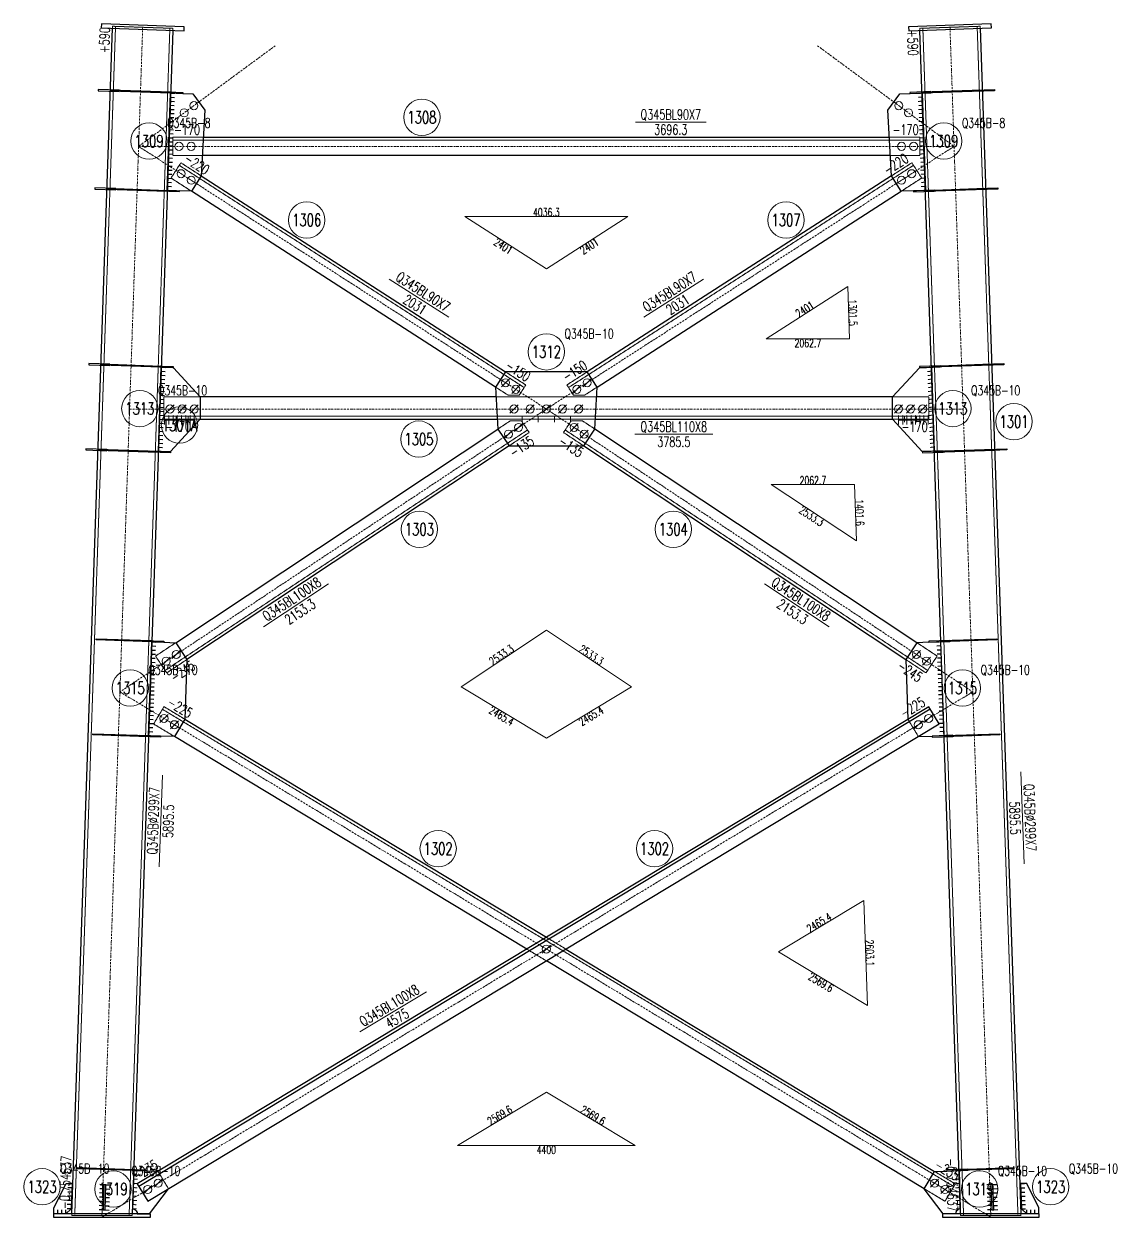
# Model space of a CAD drawing. Extents: x 200306 to 244369, y -126880 to -87343.
# Drawn here: x 201302 to 206713, y -106148 to -100239 of the extents above; entities that cross this region are included whole.
import ezdxf
from ezdxf.enums import TextEntityAlignment as Align

# ---------------------------------------------------------------- set-up
doc = ezdxf.new("R2010")
doc.units = 0
doc.header["$MEASUREMENT"] = 0
doc.linetypes.add('Dash', pattern=[2.75, 2, -0.75])
doc.linetypes.add('DashDot', pattern=[15.6, 9, -3, 0.6, -3])
doc.layers.get('0').update_dxf_attribs({"linetype": 'CONTINUOUS', "lineweight": 25})
doc.styles.get("Standard").update_dxf_attribs({"font": 'simplex.shx', "width": 0.7, "height": 3, "bigfont": 'gbhzfs.shx'})

# ---------------------------------------------------------------- blocks, each defined once
blk = doc.blocks.new('M20X45S')
at = {"color": 3, "linetype": 'Continuous', "lineweight": 13}
blk.add_circle((0, 0), 1, dxfattribs=at)
blk = doc.blocks.new('M20X55S')
at = {"color": 3, "linetype": 'Continuous', "lineweight": 13}
blk.add_line((-1, -1), (1, 1), dxfattribs=at)
blk.add_circle((0, 0), 1, dxfattribs=at)

msp = doc.modelspace()

# ---------------------------------------------------------------- linework, layer by layer
at = {"color": 1, "linetype": 'Dash', "lineweight": 20}
for p, q in [((201755.77468, -100251.03277), (201553.96514, -106135.80071)), ((201740.44075, -100260.51279), (201740.78349, -100250.51867)), ((201740.78349, -100250.51867), (202039.60782, -100260.76641)), ((202024.61664, -100260.25231), (201822.96518, -106140.41048)), ((202039.60782, -100260.76641), (202039.26509, -100270.76054)), ((205736.61539, -100260.76641), (206035.43973, -100250.51867)), ((205736.95813, -100270.76054), (205736.61539, -100260.76641)), ((205751.60658, -100260.25231), (205953.25803, -106140.41048)), ((206020.44854, -100251.03277), (206222.25808, -106135.80071)), ((206035.43973, -100250.51867), (206035.78246, -100260.51279)), ((202028.59976, -100581.76159), (202088.03104, -100583.7997)), ((205688.19217, -100583.7997), (205747.62345, -100581.76159)), ((205747.62345, -100581.76159), (205727.6352, -100582.44706)), ((205748.31141, -100601.82252), (205728.32316, -100602.50799)), ((205748.99937, -100621.88344), (205729.01112, -100622.56891)), ((205749.68733, -100641.94437), (205729.69908, -100642.62983)), ((205750.37529, -100662.00529), (205730.38704, -100662.69076)), ((205751.06325, -100682.06621), (205731.075, -100682.75168)), ((205751.75121, -100702.12714), (205731.76296, -100702.81261)), ((205752.43917, -100722.18806), (205732.45093, -100722.87353)), ((205753.12714, -100742.24899), (205733.13889, -100742.93445)), ((202039.97435, -100890.29591), (202039.97435, -100800.29591)), ((202039.97435, -100800.29591), (202190.31485, -100800.29591)), ((202039.97435, -100815.29591), (205736.24886, -100815.29591)), ((205585.90836, -100800.29591), (205736.24886, -100800.29591)), ((205753.8151, -100762.30991), (205733.82685, -100762.99538)), ((205754.50306, -100782.37083), (205734.51481, -100783.0563)), ((205755.19102, -100802.43176), (205735.20277, -100803.11722)), ((205736.24886, -100800.29591), (205736.24886, -100890.29591)), ((205755.87898, -100822.49268), (205735.89073, -100823.17815)), ((205756.56694, -100842.5536), (205736.57869, -100843.23907)), ((205757.2549, -100862.61453), (205737.26665, -100863.3)), ((202030.4846, -101002.30347), (202079.24225, -100926.65499)), ((202185.51423, -100890.29591), (202039.97435, -100890.29591)), ((202079.24225, -100926.65499), (202180.10716, -100991.6653)), ((205736.24886, -100890.29591), (205590.70899, -100890.29591)), ((205696.98097, -100926.65499), (205596.11605, -100991.6653)), ((205745.73862, -101002.30347), (205696.98097, -100926.65499)), ((205757.94286, -100882.67545), (205737.95461, -100883.36092)), ((205758.63082, -100902.73638), (205738.64257, -100903.42184)), ((205759.31878, -100922.7973), (205739.33053, -100923.48277)), ((202071.11598, -100939.26307), (203778.28491, -102039.58206)), ((205705.10724, -100939.26307), (203997.9383, -102039.58206)), ((205760.00674, -100942.85822), (205740.01849, -100943.54369)), ((205760.6947, -100962.91915), (205740.70645, -100963.60462)), ((205761.38266, -100982.98007), (205741.39441, -100983.66554)), ((202131.34929, -101067.31363), (202030.4846, -101002.30347)), ((205644.87392, -101067.31363), (205745.73862, -101002.30347)), ((205762.07062, -101003.041), (205742.08237, -101003.72646)), ((205762.75858, -101023.10192), (205742.77033, -101023.78739)), ((205763.44654, -101043.16284), (205743.45829, -101043.84831)), ((202071.52, -101065.26188), (202012.08872, -101063.22377)), ((205764.1345, -101063.22377), (205704.70322, -101065.26188)), ((205764.1345, -101063.22377), (205744.14625, -101063.90923)), ((201982.04328, -101939.34898), (202041.47456, -101941.38709)), ((205734.74865, -101941.38709), (205794.17993, -101939.34898)), ((205794.17993, -101939.34898), (205774.19168, -101940.03445)), ((203685.54717, -101961.96425), (203786.41119, -102026.97398)), ((204090.67605, -101961.96425), (203989.81203, -102026.97398)), ((205794.85904, -101959.15184), (205774.87079, -101959.83731)), ((205795.53815, -101978.95471), (205775.54991, -101979.64017)), ((205796.21727, -101998.75757), (205776.22902, -101999.44304)), ((203698.98875, -102077.7019), (203636.78935, -102037.61262)), ((203786.41119, -102026.97398), (203753.90609, -102077.4063)), ((203989.81203, -102026.97398), (204022.31713, -102077.4063)), ((204077.23447, -102077.7019), (204139.43386, -102037.61262)), ((205796.89638, -102018.56043), (205776.90813, -102019.2459)), ((205797.57549, -102038.36329), (205777.58724, -102039.04876)), ((205798.2546, -102058.16616), (205778.26635, -102058.85162)), ((201995.36651, -102086.06102), (201995.36651, -102196.06102)), ((202175.36651, -102086.06102), (201995.36651, -102086.06102)), ((204136.81647, -102086.06102), (203639.40675, -102086.06102)), ((203753.90609, -102077.4063), (203698.98875, -102077.7019)), ((204022.31713, -102077.4063), (204077.23447, -102077.7019)), ((205780.85671, -102086.06102), (205600.85671, -102086.06102)), ((205798.93371, -102077.96902), (205778.94546, -102078.65449)), ((205799.61282, -102097.77188), (205779.62457, -102098.45735)), ((205800.29193, -102117.57475), (205780.30368, -102118.26021)), ((205780.85671, -102196.06102), (205780.85671, -102086.06102)), ((201998.12735, -102196.06102), (201998.12735, -102176.07278)), ((202019.16151, -102196.06102), (202019.16151, -102176.07278)), ((202040.19568, -102196.06102), (202040.19568, -102176.07278)), ((202061.22985, -102196.06102), (202061.22985, -102176.07278)), ((202082.26401, -102196.06102), (202082.26401, -102176.07278)), ((202103.29818, -102196.06102), (202103.29818, -102176.07278)), ((202124.33234, -102196.06102), (202124.33234, -102176.07278)), ((202145.36651, -102196.06102), (202145.36651, -102176.07278)), ((205630.85671, -102196.06102), (205630.85671, -102176.07278)), ((205651.89087, -102196.06102), (205651.89087, -102176.07278)), ((205672.92504, -102196.06102), (205672.92504, -102176.07278)), ((205693.9592, -102196.06102), (205693.9592, -102176.07278)), ((205714.99337, -102196.06102), (205714.99337, -102176.07278)), ((205736.02754, -102196.06102), (205736.02754, -102176.07278)), ((205757.0617, -102196.06102), (205757.0617, -102176.07278)), ((205778.09587, -102196.06102), (205778.09587, -102176.07278)), ((205800.97104, -102137.37761), (205780.98279, -102138.06308)), ((205801.65015, -102157.18047), (205781.6619, -102157.86594)), ((205802.32926, -102176.98333), (205782.34101, -102177.6688)), ((201995.36651, -102181.06102), (205780.85671, -102181.06102)), ((201995.36651, -102196.06102), (202175.36651, -102196.06102)), ((201998.12735, -102196.06102), (201998.12735, -102202.05749)), ((202145.36651, -102196.06102), (201998.12735, -102196.06102)), ((201998.12735, -102202.05749), (201998.12735, -102222.04572)), ((201998.12735, -102202.05749), (202145.36651, -102202.05749)), ((202019.16151, -102202.05749), (202019.16151, -102222.04572)), ((202040.19568, -102202.05749), (202040.19568, -102222.04572)), ((202061.22985, -102202.05749), (202061.22985, -102222.04572)), ((202082.26401, -102202.05749), (202082.26401, -102222.04572)), ((202103.29818, -102202.05749), (202103.29818, -102222.04572)), ((202124.33234, -102202.05749), (202124.33234, -102222.04572)), ((202145.36651, -102202.05749), (202145.36651, -102196.06102)), ((202145.36651, -102202.05749), (202145.36651, -102222.04572)), ((203645.34943, -102196.06102), (204130.87379, -102196.06102)), ((203648.01527, -102245.40471), (203709.67249, -102204.48659)), ((203709.67249, -102204.48659), (203765.14182, -102204.88038)), ((203765.14182, -102204.88038), (203803.29555, -102262.37206)), ((204011.0814, -102204.88038), (203972.92767, -102262.37206)), ((204066.55072, -102204.48659), (204011.0814, -102204.88038)), ((204128.20795, -102245.40471), (204066.55072, -102204.48659)), ((205600.85671, -102196.06102), (205780.85671, -102196.06102)), ((205630.85671, -102202.05749), (205630.85671, -102196.06102)), ((205630.85671, -102196.06102), (205778.09587, -102196.06102)), ((205630.85671, -102202.05749), (205630.85671, -102222.04572)), ((205778.09587, -102202.05749), (205630.85671, -102202.05749)), ((205651.89087, -102202.05749), (205651.89087, -102222.04572)), ((205672.92504, -102202.05749), (205672.92504, -102222.04572)), ((205693.9592, -102202.05749), (205693.9592, -102222.04572)), ((205714.99337, -102202.05749), (205714.99337, -102222.04572)), ((205736.02754, -102202.05749), (205736.02754, -102222.04572)), ((205757.0617, -102202.05749), (205757.0617, -102222.04572)), ((205778.09587, -102196.06102), (205778.09587, -102202.05749)), ((205778.09587, -102202.05749), (205778.09587, -102222.04572)), ((205803.00837, -102196.7862), (205783.02012, -102197.47167)), ((205803.68748, -102216.58906), (205783.69923, -102217.27453)), ((205804.36659, -102236.39192), (205784.37834, -102237.07739)), ((203795.00126, -102249.87387), (202000.80387, -103440.57263)), ((203803.29555, -102262.37206), (203703.31084, -102328.72577)), ((203972.92767, -102262.37206), (204072.91237, -102328.72577)), ((203981.22196, -102249.87387), (205775.41934, -103440.57263)), ((205805.0457, -102256.19479), (205785.05745, -102256.88025)), ((205805.72481, -102275.99765), (205785.73656, -102276.68312)), ((205806.40392, -102295.80051), (205786.41567, -102296.48598)), ((202027.21325, -102357.24721), (201967.78196, -102355.2091)), ((205808.44125, -102355.2091), (205749.00997, -102357.24721)), ((205807.08303, -102315.60338), (205787.09478, -102316.28884)), ((205807.76214, -102335.40624), (205787.77389, -102336.09171)), ((205808.44125, -102355.2091), (205788.453, -102355.89457)), ((201935.40455, -103299.33494), (201994.89556, -103301.37509)), ((205840.81867, -103299.33494), (205781.32765, -103301.37509)), ((201953.8029, -103369.74955), (202053.78904, -103303.39488)), ((205822.42031, -103369.74955), (205722.43418, -103303.39488)), ((202009.09816, -103453.07082), (201953.8029, -103369.74955)), ((202109.08415, -103386.71625), (202009.09816, -103453.07082)), ((205667.13907, -103386.71625), (205767.12505, -103453.07082)), ((205767.12505, -103453.07082), (205822.42031, -103369.74955)), ((201944.131, -103705.9495), (201995.80033, -103620.33245)), ((201988.04993, -103633.17501), (205904.9958, -105997.02628)), ((201995.80033, -103620.33245), (202098.5408, -103682.33565)), ((202046.87146, -103767.9527), (201944.131, -103705.9495)), ((205677.68242, -103682.33565), (205729.35175, -103767.9527)), ((201978.97482, -103765.62429), (201919.4838, -103763.58413)), ((205797.2484, -103765.62429), (205856.73942, -103763.58413)), ((203888.11161, -104762.32996), (203984.88081, -104820.72954)), ((203888.11161, -104879.12912), (203791.34241, -104820.72954)), ((201844.15784, -105960.08962), (201864.14609, -105960.77509)), ((201844.87879, -105939.06687), (201864.86704, -105939.75234)), ((201845.59973, -105918.04412), (201865.58798, -105918.72958)), ((201905.09075, -105920.08427), (201845.59973, -105918.04412)), ((202017.88682, -106007.79758), (201966.21748, -105922.18053)), ((205810.00573, -105922.18053), (205912.7462, -105984.18373)), ((205871.13246, -105920.08427), (205930.62348, -105918.04412)), ((205930.62348, -105918.04412), (205910.63523, -105918.72958)), ((205931.34443, -105939.06687), (205911.35618, -105939.75234)), ((205932.06537, -105960.08962), (205912.07712, -105960.77509)), ((201842.71595, -106002.13513), (201862.7042, -106002.82059)), ((201843.4369, -105981.11237), (201863.42515, -105981.79784)), ((205861.07686, -106069.80078), (205758.3364, -106007.79758)), ((205912.7462, -105984.18373), (205861.07686, -106069.80078)), ((205932.78632, -105981.11237), (205912.79807, -105981.79784)), ((205933.50726, -106002.13513), (205913.51901, -106002.82059)), ((201840.55312, -106065.20338), (201860.54137, -106065.88885)), ((201841.27406, -106044.18063), (201861.26231, -106044.8661)), ((201841.99501, -106023.15788), (201861.98326, -106023.84335)), ((205934.22821, -106023.15788), (205914.23996, -106023.84335)), ((205934.94915, -106044.18063), (205914.9609, -106044.8661)), ((205935.6701, -106065.20338), (205915.68185, -106065.88885)), ((201510.52196, -106132.4246), (201450.52196, -106132.4246)), ((201538.79823, -106140.41048), (201539.0721, -106132.4246)), ((201838.24787, -106132.4246), (201837.974, -106140.41048)), ((201839.11123, -106107.24889), (201859.09948, -106107.93436)), ((201839.83217, -106086.22614), (201859.82042, -106086.9116)), ((205936.39104, -106086.22614), (205916.40279, -106086.9116)), ((205937.11199, -106107.24889), (205917.12374, -106107.93436)), ((205938.24921, -106140.41048), (205937.97535, -106132.4246)), ((206237.15112, -106132.4246), (206237.42498, -106140.41048)), ((206265.70126, -106132.4246), (206325.70126, -106132.4246)), ((201837.974, -106140.41048), (201538.79823, -106140.41048)), ((206237.42498, -106140.41048), (205938.24921, -106140.41048))]:
    msp.add_line(p, q, dxfattribs=at)
at = {"color": 2, "linetype": 'DashDot', "lineweight": 15}
for p, q in [((201890.19566, -100255.64254), (201688.11161, -106148.41519)), ((205886.02756, -100255.64254), (206088.11161, -106148.41519)), ((202546.14474, -100346.90489), (201869.97435, -100845.29591)), ((205230.07848, -100346.90489), (205906.24886, -100845.29591)), ((201869.94487, -100845.29396), (203888.11319, -102146.0609)), ((201869.97435, -100845.29591), (205906.24886, -100845.29591)), ((205906.27834, -100845.29396), (203888.11002, -102146.0609)), ((203888.13166, -102146.06286), (201777.31337, -103546.8835)), ((201825.36651, -102146.06102), (205950.85671, -102146.06102)), ((203888.09156, -102146.06286), (205998.90985, -103546.8835)), ((205998.89592, -103546.88498), (201688.11161, -106148.41519)), ((201777.32729, -103546.88498), (206088.11161, -106148.41519))]:
    msp.add_line(p, q, dxfattribs=at)
at = {"color": 7, "linetype": 'Continuous', "lineweight": 30}
for p, q in [((202028.59976, -100581.76159), (202048.58801, -100582.44706)), ((202026.53588, -100641.94437), (202046.52413, -100642.62983)), ((202027.22384, -100621.88344), (202047.21209, -100622.56891)), ((202027.9118, -100601.82252), (202047.90005, -100602.50799)), ((202024.472, -100702.12714), (202044.46025, -100702.81261)), ((202025.15996, -100682.06621), (202045.14821, -100682.75168)), ((202025.84792, -100662.00529), (202045.83617, -100662.69076)), ((202023.09608, -100742.24899), (202043.08433, -100742.93445)), ((202023.78404, -100722.18806), (202043.77229, -100722.87353)), ((202021.0322, -100802.43176), (202041.02045, -100803.11722)), ((202021.72016, -100782.37083), (202041.70841, -100783.0563)), ((202022.40812, -100762.30991), (202042.39637, -100762.99538)), ((202018.96832, -100862.61453), (202038.95657, -100863.3)), ((202019.65628, -100842.5536), (202039.64453, -100843.23907)), ((202020.34424, -100822.49268), (202040.33249, -100823.17815)), ((202016.90444, -100922.7973), (202036.89269, -100923.48277)), ((202017.5924, -100902.73638), (202037.58065, -100903.42184)), ((202018.28036, -100882.67545), (202038.26861, -100883.36092)), ((202014.84056, -100982.98007), (202034.82881, -100983.66554)), ((202015.52852, -100962.91915), (202035.51677, -100963.60462)), ((202016.21648, -100942.85822), (202036.20473, -100943.54369)), ((202012.77668, -101043.16284), (202032.76493, -101043.84831)), ((202013.46464, -101023.10192), (202033.45289, -101023.78739)), ((202014.1526, -101003.041), (202034.14085, -101003.72646)), ((202012.08872, -101063.22377), (202032.07697, -101063.90923)), ((201982.04328, -101939.34898), (202002.03153, -101940.03445)), ((201980.00595, -101998.75757), (201999.9942, -101999.44304)), ((201980.68506, -101978.95471), (202000.67331, -101979.64017)), ((201981.36417, -101959.15184), (202001.35242, -101959.83731)), ((201977.96862, -102058.16616), (201997.95687, -102058.85162)), ((201978.64773, -102038.36329), (201998.63598, -102039.04876)), ((201979.32684, -102018.56043), (201999.31509, -102019.2459)), ((201975.93129, -102117.57475), (201995.91954, -102118.26021)), ((201976.6104, -102097.77188), (201996.59865, -102098.45735)), ((201977.28951, -102077.96902), (201997.27776, -102078.65449)), ((201973.89396, -102176.98333), (201993.88221, -102177.6688)), ((201974.57307, -102157.18047), (201994.56132, -102157.86594)), ((201975.25218, -102137.37761), (201995.24043, -102138.06308)), ((201971.85663, -102236.39192), (201991.84488, -102237.07739)), ((201972.53574, -102216.58906), (201992.52399, -102217.27453)), ((201973.21485, -102196.7862), (201993.2031, -102197.47167)), ((201969.8193, -102295.80051), (201989.80755, -102296.48598)), ((201970.49841, -102275.99765), (201990.48666, -102276.68312)), ((201971.17752, -102256.19479), (201991.16577, -102256.88025)), ((201967.78196, -102355.2091), (201987.77021, -102355.89457)), ((201968.46108, -102335.40624), (201988.44933, -102336.09171)), ((201969.14019, -102315.60338), (201989.12844, -102316.28884)), ((201935.40455, -103299.33494), (201955.3928, -103300.0204)), ((205840.81867, -103299.33494), (205820.83042, -103300.0204)), ((201933.32793, -103359.88918), (201953.31618, -103360.57465)), ((201934.02013, -103339.70443), (201954.00838, -103340.3899)), ((201934.71234, -103319.51968), (201954.70059, -103320.20515)), ((205841.51088, -103319.51968), (205821.52263, -103320.20515)), ((205842.20308, -103339.70443), (205822.21483, -103340.3899)), ((205842.89529, -103359.88918), (205822.90704, -103360.57465)), ((201931.25131, -103420.44342), (201951.23956, -103421.12889)), ((201931.94351, -103400.25867), (201951.93176, -103400.94414)), ((201932.63572, -103380.07393), (201952.62397, -103380.75939)), ((205843.5875, -103380.07393), (205823.59925, -103380.75939)), ((205844.2797, -103400.25867), (205824.29145, -103400.94414)), ((205844.97191, -103420.44342), (205824.98366, -103421.12889)), ((201929.86689, -103460.81292), (201949.85514, -103461.49838)), ((201930.5591, -103440.62817), (201950.54735, -103441.31364)), ((205845.66412, -103440.62817), (205825.67587, -103441.31364)), ((205846.35632, -103460.81292), (205826.36807, -103461.49838)), ((201927.79027, -103521.36716), (201947.77852, -103522.05263)), ((201928.48248, -103501.18241), (201948.47073, -103501.86788)), ((201929.17469, -103480.99766), (201949.16294, -103481.68313)), ((205847.04853, -103480.99766), (205827.06028, -103481.68313)), ((205847.74074, -103501.18241), (205827.75249, -103501.86788)), ((205848.43294, -103521.36716), (205828.44469, -103522.05263)), ((201925.71365, -103581.9214), (201945.7019, -103582.60687)), ((201926.40586, -103561.73665), (201946.39411, -103562.42212)), ((201927.09807, -103541.55191), (201947.08632, -103542.23737)), ((205849.12515, -103541.55191), (205829.1369, -103542.23737)), ((205849.81735, -103561.73665), (205829.8291, -103562.42212)), ((205850.50956, -103581.9214), (205830.52131, -103582.60687)), ((205788.17328, -103633.17501), (201871.22742, -105997.02628)), ((201923.63704, -103642.47564), (201943.62529, -103643.16111)), ((201924.32924, -103622.2909), (201944.31749, -103622.97636)), ((201925.02145, -103602.10615), (201945.0097, -103602.79162)), ((205851.20177, -103602.10615), (205831.21352, -103602.79162)), ((205851.89397, -103622.2909), (205831.90572, -103622.97636)), ((205852.58618, -103642.47564), (205832.59793, -103643.16111)), ((201921.56042, -103703.02989), (201941.54867, -103703.71536)), ((201922.25262, -103682.84514), (201942.24087, -103683.53061)), ((201922.94483, -103662.66039), (201942.93308, -103663.34586)), ((205853.27839, -103662.66039), (205833.29014, -103663.34586)), ((205853.97059, -103682.84514), (205833.98234, -103683.53061)), ((205854.6628, -103703.02989), (205834.67455, -103703.71536)), ((201919.4838, -103763.58413), (201939.47205, -103764.2696)), ((201920.176, -103743.39938), (201940.16425, -103744.08485)), ((201920.86821, -103723.21463), (201940.85646, -103723.9001)), ((205855.35501, -103723.21463), (205835.36676, -103723.9001)), ((205856.04721, -103743.39938), (205836.05896, -103744.08485)), ((205856.73942, -103763.58413), (205836.75117, -103764.2696)), ((201539.95154, -106003.25793), (201519.95154, -106003.25793)), ((201540.66599, -105982.4246), (201520.66599, -105982.4246)), ((201697.54153, -106008.44467), (201677.55329, -106007.75921)), ((201698.25556, -105987.62358), (201678.26732, -105986.93811)), ((201707.53565, -106008.78741), (201727.52388, -106009.47288)), ((201708.24968, -105987.96631), (201728.23791, -105988.65178)), ((206087.96177, -105987.28085), (206067.97354, -105987.96631)), ((206088.6758, -106008.10194), (206068.68757, -106008.78741)), ((206097.95589, -105986.93811), (206117.94413, -105986.25265)), ((206098.66992, -106007.75921), (206118.65816, -106007.07374)), ((206235.55722, -105982.4246), (206255.55722, -105982.4246)), ((206236.27167, -106003.25793), (206256.27167, -106003.25793)), ((201537.8082, -106065.75793), (201517.8082, -106065.75793)), ((201538.52265, -106044.9246), (201518.52265, -106044.9246)), ((201539.23709, -106024.09127), (201519.23709, -106024.09127)), ((201695.39944, -106070.90796), (201675.41121, -106070.22249)), ((201696.11347, -106050.08686), (201676.12524, -106049.40139)), ((201696.8275, -106029.26577), (201676.83927, -106028.5803)), ((201705.39356, -106071.25069), (201725.3818, -106071.93616)), ((201706.10759, -106050.4296), (201726.09583, -106051.11506)), ((201706.82162, -106029.6085), (201726.80986, -106030.29397)), ((206089.38983, -106028.92303), (206069.4016, -106029.6085)), ((206090.10386, -106049.74413), (206070.11563, -106050.4296)), ((206090.81789, -106070.56522), (206070.82965, -106071.25069)), ((206099.38395, -106028.5803), (206119.37219, -106027.89483)), ((206100.09798, -106049.40139), (206120.08622, -106048.71593)), ((206100.81201, -106070.22249), (206120.80024, -106069.53702)), ((206236.98612, -106024.09127), (206256.98612, -106024.09127)), ((206237.70057, -106044.9246), (206257.70057, -106044.9246)), ((206238.41502, -106065.75793), (206258.41502, -106065.75793)), ((201450.52196, -106132.4246), (201450.52196, -106112.43636)), ((201470.52196, -106132.4246), (201470.52196, -106112.43636)), ((201490.52196, -106132.4246), (201490.52196, -106112.43636)), ((201510.52196, -106132.4246), (201510.52196, -106112.43636)), ((201536.3793, -106107.4246), (201516.3793, -106107.4246)), ((201537.09375, -106086.59127), (201517.09375, -106086.59127)), ((201693.97139, -106112.55014), (201673.98315, -106111.86468)), ((201694.68541, -106091.72905), (201674.69718, -106091.04358)), ((201703.9655, -106112.89288), (201723.95374, -106113.57834)), ((201704.67953, -106092.07178), (201724.66777, -106092.75725)), ((206091.53192, -106091.38632), (206071.54368, -106092.07178)), ((206092.24595, -106112.20741), (206072.25771, -106112.89288)), ((206101.52604, -106091.04358), (206121.51427, -106090.35811)), ((206102.24007, -106111.86468), (206122.2283, -106111.17921)), ((206239.12947, -106086.59127), (206259.12947, -106086.59127)), ((206239.84392, -106107.4246), (206259.84392, -106107.4246)), ((206265.70126, -106132.4246), (206265.70126, -106112.43636)), ((206285.70126, -106132.4246), (206285.70126, -106112.43636)), ((206305.70126, -106132.4246), (206305.70126, -106112.43636)), ((206325.70126, -106132.4246), (206325.70126, -106112.43636))]:
    msp.add_line(p, q, dxfattribs=at)
at = {"color": 7, "linetype": 'Continuous', "lineweight": 13}
for p, q in [((204329.15736, -100725.29591), (204679.15736, -100725.29591)), ((203110.89195, -101502.35413), (203405.08056, -101691.96706)), ((204665.33127, -101502.35413), (204371.14266, -101691.96706)), ((204326.52664, -102271.06102), (204711.52664, -102271.06102)), ((202809.02889, -103012.21887), (202488.24192, -103225.1055)), ((204967.19433, -103012.21887), (205287.9813, -103225.1055)), ((206237.13816, -103943.76045), (206252.73255, -104398.49313)), ((201987.82127, -103959.1492), (201972.22687, -104413.88189)), ((203295.18647, -105032.55704), (202965.56081, -105231.48398))]:
    msp.add_line(p, q, dxfattribs=at)
at = {"color": 1, "linetype": 'Continuous', "lineweight": 18}
for p, q in [((203484.4841, -101192.17272), (203888.11161, -101452.32408)), ((204291.73912, -101192.17272), (203484.4841, -101192.17272)), ((203888.11161, -101452.32408), (204291.73912, -101192.17272)), ((205379.97449, -101539.04119), (204976.34698, -101799.19255)), ((205388.896, -101799.19255), (205379.97449, -101539.04119)), ((204976.34698, -101799.19255), (205388.896, -101799.19255)), ((205001.05273, -102519.61261), (205423.20956, -102799.7763)), ((205413.60175, -102519.61261), (205001.05273, -102519.61261)), ((205423.20956, -102799.7763), (205413.60175, -102519.61261)), ((203888.11161, -103241.32211), (203465.95478, -103521.48581)), ((204310.26843, -103521.48581), (203888.11161, -103241.32211)), ((203465.95478, -103521.48581), (203888.11161, -103776.25582)), ((203888.11161, -103776.25582), (204310.26843, -103521.48581)), ((205459.81087, -104580.31569), (205037.65404, -104835.0857)), ((205477.65404, -105100.62283), (205459.81087, -104580.31569)), ((205037.65404, -104835.0857), (205477.65404, -105100.62283)), ((203888.11161, -105528.82855), (203448.11161, -105794.36568)), ((204328.11161, -105794.36568), (203888.11161, -105528.82855)), ((203448.11161, -105794.36568), (204328.11161, -105794.36568))]:
    msp.add_line(p, q, dxfattribs=at)
at = {"color": 7, "linetype": 'Continuous', "lineweight": 30}
for points in [[(201539.0721, -106132.4246), (201740.44075, -100260.51279)], [(201685.65883, -100238.62237), (201684.97336, -100258.61062)], [(201684.97336, -100258.61062), (202094.73248, -100272.66271)], [(202095.41795, -100252.67446), (201685.65883, -100238.62237)], [(202039.26509, -100270.76054), (201838.24787, -106132.4246)], [(202094.73248, -100272.66271), (202095.41795, -100252.67446)], [(206090.56439, -100238.62237), (205680.80526, -100252.67446)], [(205680.80526, -100252.67446), (205681.49073, -100272.66271)], [(205681.49073, -100272.66271), (206091.24986, -100258.61062)], [(205937.97535, -106132.4246), (205736.95813, -100270.76054)], [(206035.78246, -100260.51279), (206237.15112, -106132.4246)], [(206091.24986, -100258.61062), (206090.56439, -100238.62237)], [(201670.45741, -100563.4761), (201670.25177, -100569.47257)], [(201670.25177, -100569.47257), (201774.22383, -100573.03814)], [(201774.42947, -100567.04167), (201670.45741, -100563.4761)], [(201730.96174, -100571.55453), (201731.16738, -100565.55806)], [(202027.06521, -100581.70897), (201730.96174, -100571.55453)], [(201731.16738, -100565.55806), (202027.27085, -100575.71249)], [(201774.22383, -100573.03814), (201774.42947, -100567.04167)], [(201984.83795, -100580.26085), (201985.04359, -100574.26437)], [(202088.03104, -100583.7997), (201984.83795, -100580.26085)], [(201985.04359, -100574.26437), (202088.23668, -100577.80323)], [(202012.08872, -101063.22377), (202028.59976, -100581.76159)], [(202027.27085, -100575.71249), (202027.06521, -100581.70897)], [(202088.23668, -100577.80323), (202088.03104, -100583.7997)], [(202088.03104, -100583.7997), (202138.14518, -100585.5183)], [(205638.07804, -100585.5183), (205688.19217, -100583.7997)], [(205791.17962, -100574.26437), (205687.98653, -100577.80323)], [(205687.98653, -100577.80323), (205688.19217, -100583.7997)], [(205688.19217, -100583.7997), (205791.38526, -100580.26085)], [(205747.62345, -100581.76159), (205764.1345, -101063.22377)], [(205748.95236, -100575.71249), (206045.05583, -100565.55806)], [(205749.158, -100581.70897), (205748.95236, -100575.71249)], [(206045.26147, -100571.55453), (205749.158, -100581.70897)], [(205791.38526, -100580.26085), (205791.17962, -100574.26437)], [(206001.79374, -100567.04167), (206105.76581, -100563.4761)], [(206001.99938, -100573.03814), (206001.79374, -100567.04167)], [(206105.97145, -100569.47257), (206001.99938, -100573.03814)], [(206045.05583, -100565.55806), (206045.26147, -100571.55453)], [(206105.76581, -100563.4761), (206105.97145, -100569.47257)], [(202138.14518, -100585.5183), (202197.47744, -100666.01477)], [(205578.74578, -100666.01477), (205638.07804, -100585.5183)], [(202197.47744, -100666.01477), (202180.10715, -100991.66557)], [(205596.11607, -100991.66557), (205578.74578, -100666.01477)], [(202190.31485, -100800.29591), (205585.90836, -100800.29591)], [(205590.70899, -100890.29591), (202185.51423, -100890.29591)], [(202180.10715, -100991.66557), (202131.34975, -101067.31365)], [(202180.10716, -100991.6653), (203685.54717, -101961.96425)], [(205596.11605, -100991.6653), (204090.67605, -101961.96425)], [(205644.87346, -101067.31365), (205596.11607, -100991.66557)], [(201653.74073, -101050.93474), (201653.53509, -101056.93122)], [(201653.53509, -101056.93122), (201757.50715, -101060.49679)], [(201757.71279, -101054.50032), (201653.74073, -101050.93474)], [(201714.24506, -101059.01318), (201714.4507, -101053.0167)], [(201714.4507, -101053.0167), (202010.55417, -101063.17114)], [(201757.50715, -101060.49679), (201757.71279, -101054.50032)], [(205765.66905, -101063.17114), (206061.77252, -101053.0167)], [(206018.51043, -101054.50032), (206122.48249, -101050.93474)], [(206018.71607, -101060.49679), (206018.51043, -101054.50032)], [(206122.68813, -101056.93122), (206018.71607, -101060.49679)], [(206061.77252, -101053.0167), (206061.97816, -101059.01318)], [(206122.48249, -101050.93474), (206122.68813, -101056.93122)], [(202010.34853, -101069.16762), (201714.24506, -101059.01318)], [(201968.12127, -101067.71949), (201968.32691, -101061.72302)], [(202071.31436, -101071.25835), (201968.12127, -101067.71949)], [(201968.32691, -101061.72302), (202071.52, -101065.26188)], [(202010.55417, -101063.17114), (202010.34853, -101069.16762)], [(202071.52, -101065.26188), (202071.31436, -101071.25835)], [(202131.34975, -101067.31365), (202071.52, -101065.26188)], [(203636.78935, -102037.61262), (202131.34929, -101067.31363)], [(204139.43386, -102037.61262), (205644.87392, -101067.31363)], [(205704.70322, -101065.26188), (205644.87346, -101067.31365)], [(205807.89631, -101061.72302), (205704.70322, -101065.26188)], [(205704.70322, -101065.26188), (205704.90886, -101071.25835)], [(205704.90886, -101071.25835), (205808.10195, -101067.71949)], [(205765.87469, -101069.16762), (205765.66905, -101063.17114)], [(206061.97816, -101059.01318), (205765.87469, -101069.16762)], [(205808.10195, -101067.71949), (205807.89631, -101061.72302)], [(201623.90169, -101921.06351), (201623.69605, -101927.05998)], [(201623.69605, -101927.05998), (201727.66141, -101930.62532)], [(201727.86706, -101924.62885), (201623.90169, -101921.06351)], [(201684.40526, -101929.14192), (201684.6109, -101923.14544)], [(201980.50873, -101939.29635), (201684.40526, -101929.14192)], [(201684.6109, -101923.14544), (201980.71437, -101933.29988)], [(201727.66141, -101930.62532), (201727.86706, -101924.62885)], [(201938.28147, -101937.84823), (201938.48711, -101931.85176)], [(202041.47456, -101941.38709), (201938.28147, -101937.84823)], [(201938.48711, -101931.85176), (202041.6802, -101935.39061)], [(201967.78196, -102355.2091), (201982.04328, -101939.34898)], [(201980.71437, -101933.29988), (201980.50873, -101939.29635)], [(202041.6802, -101935.39061), (202041.47456, -101941.38709)], [(202041.47456, -101941.38709), (202042.00803, -101941.40538)], [(202042.00803, -101941.40538), (202175.36651, -102086.06102)], [(205600.85671, -102086.06102), (205734.21518, -101941.40538)], [(205734.21518, -101941.40538), (205734.74865, -101941.38709)], [(205837.7361, -101931.85176), (205734.54301, -101935.39061)], [(205734.54301, -101935.39061), (205734.74865, -101941.38709)], [(205734.74865, -101941.38709), (205837.94175, -101937.84823)], [(205794.17993, -101939.34898), (205808.44125, -102355.2091)], [(205795.50884, -101933.29988), (206091.61231, -101923.14544)], [(205795.71448, -101939.29635), (205795.50884, -101933.29988)], [(206091.81795, -101929.14192), (205795.71448, -101939.29635)], [(205837.94175, -101937.84823), (205837.7361, -101931.85176)], [(206048.35616, -101924.62885), (206152.32153, -101921.06351)], [(206048.5618, -101930.62532), (206048.35616, -101924.62885)], [(206152.52717, -101927.05998), (206048.5618, -101930.62532)], [(206091.61231, -101923.14544), (206091.81795, -101929.14192)], [(206152.32153, -101921.06351), (206152.52717, -101927.05998)], [(203685.54674, -101961.96425), (203636.78934, -102037.61233)], [(204090.67648, -101961.96425), (203685.54674, -101961.96425)], [(204139.43388, -102037.61233), (204090.67648, -101961.96425)], [(203636.78934, -102037.61233), (203648.01519, -102245.40459)], [(204128.20803, -102245.40459), (204139.43388, -102037.61233)], [(203639.40675, -102086.06102), (202175.36651, -102086.06102)], [(202175.36651, -102086.06102), (202175.36651, -102196.06102)], [(205600.85671, -102086.06102), (204136.81647, -102086.06102)], [(205600.85671, -102196.06102), (205600.85671, -102086.06102)], [(202175.36651, -102196.06102), (202027.74671, -102357.2655)], [(202175.36651, -102196.06102), (203645.34943, -102196.06102)], [(204130.87379, -102196.06102), (205600.85671, -102196.06102)], [(205748.4765, -102357.2655), (205600.85671, -102196.06102)], [(202053.78904, -103303.39488), (203648.01527, -102245.40471)], [(203648.01519, -102245.40459), (203703.31039, -102328.72577)], [(204072.91282, -102328.72577), (204128.20803, -102245.40459)], [(205722.43418, -103303.39488), (204128.20795, -102245.40471)], [(201609.43473, -102342.9201), (201609.22909, -102348.91658)], [(201609.22909, -102348.91658), (201713.19446, -102352.48192)], [(201713.4001, -102346.48545), (201609.43473, -102342.9201)], [(201669.9383, -102350.99851), (201670.14395, -102345.00204)], [(201966.04178, -102361.15295), (201669.9383, -102350.99851)], [(201670.14395, -102345.00204), (201966.24742, -102355.15648)], [(201713.19446, -102352.48192), (201713.4001, -102346.48545)], [(201923.81451, -102359.70483), (201924.02015, -102353.70835)], [(201924.02015, -102353.70835), (202027.21325, -102357.24721)], [(201966.24742, -102355.15648), (201966.04178, -102361.15295)], [(202027.21325, -102357.24721), (202027.00761, -102363.24369)], [(202027.74671, -102357.2655), (202027.21325, -102357.24721)], [(203703.31084, -102328.72577), (202109.08415, -103386.71625)], [(203703.31039, -102328.72577), (204072.91282, -102328.72577)], [(204072.91237, -102328.72577), (205667.13907, -103386.71625)], [(205749.00997, -102357.24721), (205748.4765, -102357.2655)], [(205852.20306, -102353.70835), (205749.00997, -102357.24721)], [(205749.00997, -102357.24721), (205749.21561, -102363.24369)], [(205809.9758, -102355.15648), (206106.07927, -102345.00204)], [(205810.18144, -102361.15295), (205809.9758, -102355.15648)], [(206106.28491, -102350.99851), (205810.18144, -102361.15295)], [(205852.4087, -102359.70483), (205852.20306, -102353.70835)], [(206062.82312, -102346.48545), (206166.78848, -102342.9201)], [(206063.02876, -102352.48192), (206062.82312, -102346.48545)], [(206166.99413, -102348.91658), (206063.02876, -102352.48192)], [(206106.07927, -102345.00204), (206106.28491, -102350.99851)], [(206166.78848, -102342.9201), (206166.99413, -102348.91658)], [(202027.00761, -102363.24369), (201923.81451, -102359.70483)], [(205749.21561, -102363.24369), (205852.4087, -102359.70483)], [(201659.11196, -103289.8598), (201659.3176, -103283.86332)], [(201934.01815, -103299.2873), (201659.11196, -103289.8598)], [(201659.3176, -103283.86332), (201934.22379, -103293.29083)], [(201891.64273, -103297.83419), (201891.84838, -103291.83771)], [(201994.89556, -103301.37509), (201891.64273, -103297.83419)], [(201891.84838, -103291.83771), (201995.10121, -103295.37862)], [(201919.4838, -103763.58413), (201935.40455, -103299.33494)], [(201934.22379, -103293.29083), (201934.01815, -103299.2873)], [(201995.10121, -103295.37862), (201994.89556, -103301.37509)], [(201994.89556, -103301.37509), (202053.78895, -103303.39476)], [(205781.32765, -103301.37509), (205722.43426, -103303.39476)], [(205884.37484, -103291.83771), (205781.12201, -103295.37862)], [(205781.12201, -103295.37862), (205781.32765, -103301.37509)], [(205781.32765, -103301.37509), (205884.58048, -103297.83419)], [(205856.73942, -103763.58413), (205840.81867, -103299.33494)], [(205842.11052, -103293.28702), (206117.0305, -103283.85904)], [(205842.31616, -103299.28349), (205842.11052, -103293.28702)], [(206117.23614, -103289.85551), (205842.31616, -103299.28349)], [(205884.58048, -103297.83419), (205884.37484, -103291.83771)], [(206117.0305, -103283.85904), (206117.23614, -103289.85551)], [(202053.78895, -103303.39476), (202109.08416, -103386.71594)], [(205722.43426, -103303.39476), (205667.13906, -103386.71594)], [(202109.08416, -103386.71594), (202098.5408, -103682.33565)], [(205667.13906, -103386.71594), (205677.68242, -103682.33565)], [(205780.42288, -103620.33245), (201863.47702, -105984.18373)], [(205832.09222, -103705.9495), (205780.42288, -103620.33245)], [(201915.14635, -106069.80078), (205832.09222, -103705.9495)], [(202098.5408, -103682.33565), (202046.87146, -103767.9527)], [(202098.5408, -103682.33565), (203888.11161, -104762.32996)], [(201642.98557, -103760.10555), (201643.19121, -103754.10908)], [(201917.89176, -103769.53306), (201642.98557, -103760.10555)], [(201643.19121, -103754.10908), (201918.0974, -103763.53659)], [(201875.51635, -103768.07986), (201875.72199, -103762.08338)], [(201978.76918, -103771.62076), (201875.51635, -103768.07986)], [(201875.72199, -103762.08338), (201978.97482, -103765.62429)], [(201918.0974, -103763.53659), (201917.89176, -103769.53306)], [(201978.97482, -103765.62429), (201978.76918, -103771.62076)], [(202046.87146, -103767.9527), (201978.97482, -103765.62429)], [(203791.34241, -104820.72954), (202046.87146, -103767.9527)], [(205729.35175, -103767.9527), (205797.2484, -103765.62429)], [(205900.50123, -103762.08338), (205797.2484, -103765.62429)], [(205797.2484, -103765.62429), (205797.45404, -103771.62076)], [(205797.45404, -103771.62076), (205900.70687, -103768.07986)], [(205858.23692, -103763.53278), (206133.15689, -103754.1048)], [(205858.44256, -103769.52925), (205858.23692, -103763.53278)], [(206133.36253, -103760.10127), (205858.44256, -103769.52925)], [(205900.70687, -103768.07986), (205900.50123, -103762.08338)], [(206133.15689, -103754.1048), (206133.36253, -103760.10127)], [(203984.88081, -104820.72954), (205810.00573, -105922.18053)], [(205758.3364, -106007.79758), (203888.11161, -104879.12912)], [(201569.09729, -105908.56187), (201569.30293, -105902.56539)], [(201569.30293, -105902.56539), (201844.2322, -105911.99369)], [(205927.09621, -105912.15912), (206202.53852, -105902.71323)], [(206202.53852, -105902.71323), (206202.74416, -105908.70971)], [(201844.02656, -105917.99017), (201569.09729, -105908.56187)], [(201801.83792, -105916.54337), (201802.04356, -105910.54689)], [(201905.09075, -105920.08427), (201801.83792, -105916.54337)], [(201802.04356, -105910.54689), (201905.29639, -105914.0878)], [(201845.59973, -105918.04412), (201839.11123, -106107.24889)], [(201844.2322, -105911.99369), (201844.02656, -105917.99017)], [(201905.29639, -105914.0878), (201905.09075, -105920.08427)], [(201966.21748, -105922.18053), (201905.09075, -105920.08427)], [(205758.3364, -106007.79758), (205810.00573, -105922.18053)], [(205810.00573, -105922.18053), (205871.13246, -105920.08427)], [(205974.17965, -105910.54689), (205870.92682, -105914.0878)], [(205870.92682, -105914.0878), (205871.13246, -105920.08427)], [(205871.13246, -105920.08427), (205974.38529, -105916.54337)], [(205927.30185, -105918.1556), (205927.09621, -105912.15912)], [(206202.74416, -105908.70971), (205927.30185, -105918.1556)], [(205930.62348, -105918.04412), (205937.11199, -106107.24889)], [(205974.38529, -105916.54337), (205974.17965, -105910.54689)], [(201450.52196, -106102.4246), (201510.66599, -105982.4246)], [(201510.66599, -105982.4246), (201540.66599, -105982.4246)], [(201540.66599, -105982.4246), (201536.3793, -106107.4246)], [(201698.25556, -105987.62358), (201693.97139, -106112.55014)], [(201708.24968, -105987.96631), (201698.25556, -105987.62358)], [(201703.9655, -106112.89288), (201708.24968, -105987.96631)], [(201863.47702, -105984.18373), (201915.14635, -106069.80078)], [(201923.25439, -106132.2342), (202017.88682, -106007.79758)], [(205852.96882, -106132.2342), (205758.3364, -106007.79758)], [(206097.95589, -105986.93811), (206087.96177, -105987.28085)], [(206087.96177, -105987.28085), (206092.24595, -106112.20741)], [(206102.24007, -106111.86468), (206097.95589, -105986.93811)], [(206235.55722, -105982.4246), (206239.84392, -106107.4246)], [(206265.55722, -105982.4246), (206235.55722, -105982.4246)], [(206325.70126, -106102.4246), (206265.55722, -105982.4246)], [(201448.11161, -106132.4246), (201448.11161, -106148.41519)], [(201450.52196, -106132.4246), (201448.11161, -106132.4246)], [(201450.52196, -106132.4246), (201450.52196, -106102.4246)], [(201510.52196, -106132.4246), (201450.52196, -106132.4246)], [(201536.3793, -106107.4246), (201510.52196, -106132.4246)], [(201928.11161, -106132.4246), (201510.52196, -106132.4246)], [(201693.97139, -106112.55014), (201703.9655, -106112.89288)], [(201839.11123, -106107.24889), (201846.62888, -106108.67857)], [(201846.62888, -106108.67857), (201853.36189, -106112.31527)], [(201853.36189, -106112.31527), (201858.67941, -106117.81828)], [(201858.67941, -106117.81828), (201862.08321, -106124.67197)], [(201862.08321, -106124.67197), (201863.25439, -106132.2342)], [(201863.25439, -106132.2342), (201923.25439, -106132.2342)], [(201928.11161, -106148.41519), (201928.11161, -106132.4246)], [(205848.11161, -106132.4246), (205848.11161, -106148.41519)], [(206328.11161, -106132.4246), (205848.11161, -106132.4246)], [(205912.96882, -106132.2342), (205852.96882, -106132.2342)], [(205914.14, -106124.67197), (205912.96882, -106132.2342)], [(205917.54381, -106117.81828), (205914.14, -106124.67197)], [(205922.86133, -106112.31527), (205917.54381, -106117.81828)], [(205929.59434, -106108.67857), (205922.86133, -106112.31527)], [(205937.11199, -106107.24889), (205929.59434, -106108.67857)], [(206092.24595, -106112.20741), (206102.24007, -106111.86468)], [(206239.84392, -106107.4246), (206265.70126, -106132.4246)], [(206325.70126, -106132.4246), (206325.70126, -106102.4246)], [(206328.11161, -106148.41519), (206328.11161, -106132.4246)], [(201448.11161, -106148.41519), (201928.11161, -106148.41519)], [(205848.11161, -106148.41519), (206328.11161, -106148.41519)]]:
    msp.add_lwpolyline(points, dxfattribs=at)
at = {"color": 3, "linetype": 'Continuous', "lineweight": 20}
for points in [[(202055.36651, -102211.06102), (202055.36651, -102181.06102)], [(202115.36651, -102211.06102), (202115.36651, -102181.06102)], [(203768.11161, -102211.06102), (203768.11161, -102181.06102)], [(203848.11161, -102211.06102), (203848.11161, -102181.06102)], [(203928.11161, -102211.06102), (203928.11161, -102181.06102)], [(204008.11161, -102211.06102), (204008.11161, -102181.06102)], [(205660.85671, -102211.06102), (205660.85671, -102181.06102)], [(205720.85671, -102211.06102), (205720.85671, -102181.06102)]]:
    msp.add_lwpolyline(points, dxfattribs=at)
at = {"color": 7, "linetype": 'Continuous', "lineweight": 13}
for centre in [(203272.06586, -100701.29591), (201921.4024, -100819.09961), (205854.82081, -100819.09961), (202701.93198, -101210.21467), (205074.29124, -101210.21467), (203888.11161, -101862.96425), (201875.97079, -102143.88597), (205900.25243, -102143.88597), (206202.65082, -102208.68064), (202072.27923, -102225.78306), (203257.19658, -102295.06102), (203259.97206, -102741.7597), (204516.25116, -102741.7597), (201828.50233, -103528.06647), (205947.72088, -103528.06647), (203352.60159, -104323.52199), (204423.62162, -104323.52199), (201392.08822, -105998.06549), (201743.41364, -106009.25344), (206032.80957, -106009.25344), (206384.135, -105998.06549)]:
    msp.add_circle(centre, 90, dxfattribs=at)

# ---------------------------------------------------------------- block references
at = {"color": 3, "linetype": 'Continuous', "lineweight": 13, "xscale": 20, "yscale": 20, "zscale": 20}
for name, p in [('M20X45S', (202143.66237, -100643.56621)), ('M20X45S', (205632.56085, -100643.56621)), ('M20X45S', (202095.36448, -100679.16557)), ('M20X45S', (205680.85873, -100679.16557)), ('M20X45S', (202069.97435, -100845.29591)), ('M20X45S', (202129.97435, -100845.29591)), ('M20X45S', (205646.24886, -100845.29591)), ('M20X45S', (205706.24886, -100845.29591)), ('M20X45S', (202080.07995, -100980.732)), ('M20X45S', (202130.51228, -101013.23707)), ('M20X45S', (205645.71093, -101013.23707)), ('M20X45S', (205696.14326, -100980.732)), ('M20X55S', (203686.3842, -102016.04082)), ('M20X55S', (204089.83901, -102016.04082)), ('M20X55S', (203736.81653, -102048.5459)), ('M20X55S', (204039.40668, -102048.5459)), ('M20X55S', (202025.36651, -102146.06102)), ('M20X55S', (202085.36651, -102146.06102)), ('M20X55S', (202145.36651, -102146.06102)), ('M20X55S', (203728.11161, -102146.06102)), ('M20X55S', (203808.11161, -102146.06102)), ('M20X55S', (203888.11161, -102146.06102)), ('M20X55S', (203968.11161, -102146.06102)), ('M20X55S', (204048.11161, -102146.06102)), ('M20X55S', (205630.85671, -102146.06102)), ('M20X55S', (205690.85671, -102146.06102)), ('M20X55S', (205750.85671, -102146.06102)), ('M20X55S', (203750.65206, -102237.29964)), ('M20X55S', (204025.57116, -102237.29964)), ('M20X55S', (203700.65929, -102270.47678)), ('M20X55S', (204075.56393, -102270.47678)), ('M20X55S', (202056.44028, -103361.64409)), ('M20X55S', (205719.78294, -103361.64409)), ('M20X55S', (202006.44751, -103394.82122)), ('M20X55S', (205769.77571, -103394.82122)), ('M20X55S', (201995.65078, -103678.64178)), ('M20X55S', (202047.02101, -103709.64338)), ('M20X55S', (205729.2022, -103709.64338)), ('M20X55S', (205780.57243, -103678.64178)), ('M20X55S', (203888.11161, -104820.72954)), ('M20X55S', (201966.36703, -105980.48985)), ('M20X55S', (205809.85618, -105980.48985)), ('M20X55S', (201914.9968, -106011.49145)), ('M20X55S', (205861.22641, -106011.49145))]:
    msp.add_blockref(name, p, dxfattribs=at)

# ---------------------------------------------------------------- texts
at = {"color": 7, "linetype": 'Continuous', "lineweight": 13, "width": 0.7}
for s, rotation, p in [('+590', 88.035894481, (201700.90638, -100319.19229)), ('+590', 271.964105519, (205701.53656, -100332.01054)), ('-220', 327.197067205, (202158.39566, -100933.05738)), ('-220', 32.802932795, (205617.82756, -100933.05738)), ('Q345BL90X7', 327.197067205, (203278.30194, -101565.64039)), ('Q345BL90X7', 32.802932795, (204497.92128, -101565.64039)), ('2031', 327.197067205, (203237.67056, -101628.68079)), ('2031', 32.802932795, (204538.55265, -101628.68079)), ('-150', 327.197067205, (203747.88916, -101957.5312)), ('-150', 32.802932795, (204028.33406, -101957.5312)), ('-135', 33.569789995, (203765.70637, -102332.3242)), ('-135', 326.430210005, (204010.51685, -102332.3242)), ('Q345BL100X8', 33.569789995, (202627.89968, -103087.41671)), ('Q345BL100X8', 326.430210005, (205148.32354, -103087.41671)), ('2153.3', 33.569789995, (202669.37113, -103149.90766)), ('2153.3', 326.430210005, (205106.85209, -103149.90766)), ('-245', 33.569789995, (202088.15879, -103445.60963)), ('-245', 326.430210005, (205688.06443, -103445.60963)), ('-225', 328.889292742, (202075.10827, -103624.39459)), ('-225', 31.110707258, (205701.11495, -103624.39459)), ('Q345B%%C299X7', 271.964105519, (206282.41333, -104169.84154)), ('Q345B%%C299X7', 88.035894481, (201942.5461, -104185.23029)), ('5895.5', 88.035894481, (202017.50204, -104187.8008)), ('5895.5', 271.964105519, (206207.45739, -104172.41204)), ('Q345BL100X8', 31.110707258, (203110.99764, -105099.91411)), ('4575', 31.110707258, (203149.74964, -105164.12691)), ('-0.754637', 88.035894481, (201506.89404, -105976.59389)), ('-235', 31.110707258, (201904.03296, -105915.9088)), ('-235', 328.889292742, (205872.19026, -105915.9088)), ('-0.754637', 271.964105519, (205895.5489, -105989.41214))]:
    msp.add_text(s, height=50, rotation=rotation, dxfattribs=at).set_placement(p, align=Align.MIDDLE_CENTER)
for s, height, p in [('1308', 60, (203272.06586, -100701.29591)), ('Q345BL90X7', 50, (204504.15736, -100687.79591)), ('-170', 50, (202109.97435, -100762.79591)), ('3696.3', 50, (204504.15736, -100762.79591)), ('-170', 50, (205666.24886, -100762.79591)), ('1309', 60, (201921.4024, -100819.09961)), ('1309', 60, (205854.82081, -100819.09961)), ('1306', 60, (202701.93198, -101210.21467)), ('1307', 60, (205074.29124, -101210.21467)), ('1312', 60, (203888.11161, -101862.96425)), ('1313', 60, (201875.97079, -102143.88597)), ('1313', 60, (205900.25243, -102143.88597)), ('1301', 60, (206202.65082, -102208.68064)), ('1301A', 60, (202072.27923, -102225.78306)), ('-170', 50, (202065.36651, -102233.56102)), ('Q345BL110X8', 50, (204519.02664, -102233.56102)), ('-170', 50, (205710.85671, -102233.56102)), ('1305', 60, (203257.19658, -102295.06102)), ('3785.5', 50, (204519.02664, -102308.56102)), ('1303', 60, (203259.97206, -102741.7597)), ('1304', 60, (204516.25116, -102741.7597)), ('1315', 60, (201828.50233, -103528.06647)), ('1315', 60, (205947.72088, -103528.06647)), ('1302', 60, (203352.60159, -104323.52199)), ('1302', 60, (204423.62162, -104323.52199)), ('1323', 60, (201392.08822, -105998.06549)), ('1319', 60, (201743.41364, -106009.25344)), ('1319', 60, (206032.80957, -106009.25344)), ('1323', 60, (206384.135, -105998.06549))]:
    msp.add_text(s, height=height, dxfattribs=at).set_placement(p, align=Align.MIDDLE_CENTER)
for s, p in [('Q345B-8', (202011.4024, -100729.09961)), ('Q345B-8', (205944.82081, -100729.09961)), ('Q345B-10', (203978.11161, -101772.96425)), ('Q345B-10', (201965.97079, -102053.88597)), ('Q345B-10', (205990.25243, -102053.88597)), ('Q345B-10', (201918.50233, -103438.06647)), ('Q345B-10', (206037.72088, -103438.06647)), ('Q345B-10', (201482.08822, -105908.06549)), ('Q345B-10', (201833.41364, -105919.25344)), ('Q345B-10', (206122.80957, -105919.25344)), ('Q345B-10', (206474.135, -105908.06549))]:
    msp.add_text(s, height=48, dxfattribs=at).set_placement(p, align=Align.MIDDLE_LEFT)
at = {"color": 7, "linetype": 'Continuous', "lineweight": 20, "width": 0.7}
for s, p in [('4036.3', (203888.11161, -101171.97272)), ('2062.7', (205182.62149, -101819.39255)), ('2062.7', (205207.32724, -102499.41261)), ('4400', (203888.11161, -105814.56568))]:
    msp.add_text(s, height=40, dxfattribs=at).set_placement(p, align=Align.MIDDLE_CENTER)
for s, rotation, p in [('2401', 327.196873428, (203675.35442, -101339.22725)), ('2401', 32.803126572, (204100.86879, -101339.22725)), ('2401', 32.803126572, (205167.2173, -101652.13802)), ('1301.5', 271.964105519, (205404.62337, -101668.42455)), ('2533.3', 326.429823433, (205200.9614, -102676.52528)), ('1401.6', 271.964105519, (205438.59379, -102659.00213)), ('2533.3', 33.570176567, (203665.86345, -103364.57313)), ('2533.3', 326.429823433, (204110.35977, -103364.57313)), ('2465.4', 328.889181344, (203666.59596, -103666.16544)), ('2465.4', 31.110818656, (204109.62726, -103666.16544)), ('2465.4', 31.110818656, (205238.29522, -104690.40607)), ('2603.1', 271.964105519, (205488.92059, -104839.77694)), ('2569.6', 328.889292742, (205247.21684, -104985.14891)), ('2569.6', 31.110707258, (203657.6744, -105644.30247)), ('2569.6', 328.889292742, (204118.54881, -105644.30247))]:
    msp.add_text(s, height=40, rotation=rotation, dxfattribs=at).set_placement(p, align=Align.MIDDLE_CENTER)

doc.saveas('drawing.dxf')
